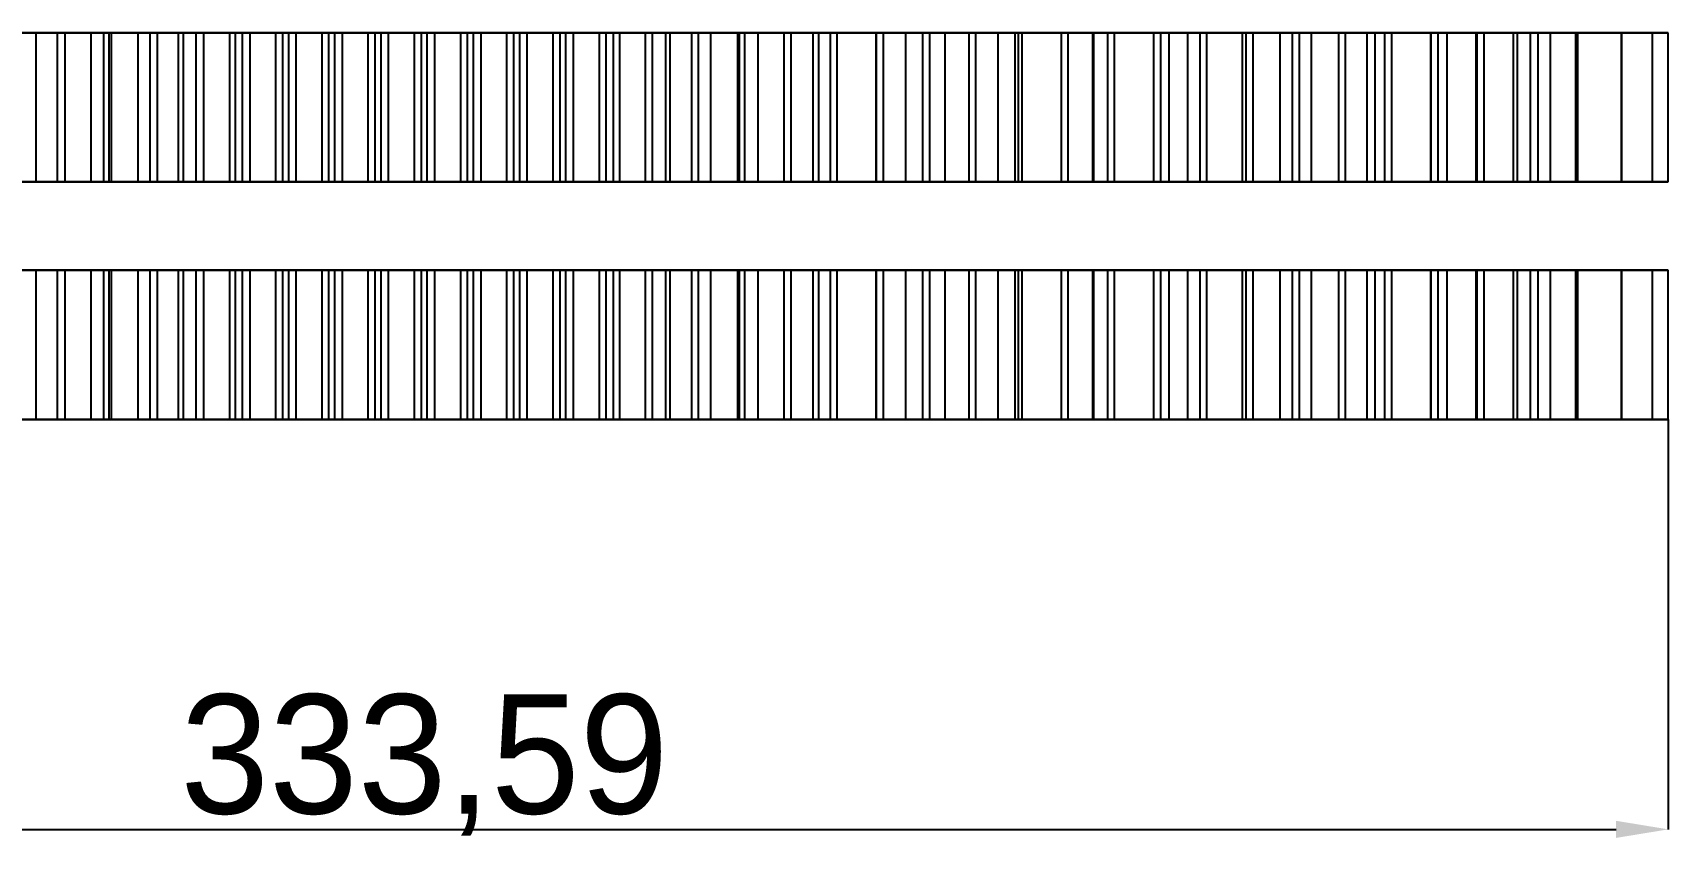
# Model space of a CAD drawing. Header units: millimetres. Extents: x -79 to 13940, y -87340 to 371.
# Drawn here: x 1047.9 to 1267.2, y -39870 to -39761.2 of the extents above; entities that cross this region are included whole.
import ezdxf

# ---------------------------------------------------------------- set-up
doc = ezdxf.new("R2010")
doc.units = ezdxf.units.MM
doc.layers.add('R18_COTAS_P', color=1, linetype='Continuous')
doc.layers.add('R18_PIEZAS_P', color=3, linetype='Continuous')
doc.dimstyles.get("Standard").update_dxf_attribs({"dimtxt": 2.5, "dimasz": 2.5, "dimexe": 1.25, "dimexo": 0.625, "dimtad": 1, "dimcen": 2.5, "dimazin": 3, "dimtfac": 1, "dimtmove": 0, "dimatfit": 3})

# ---------------------------------------------------------------- blocks, each defined once
blk = doc.blocks.new('_CLOSEDFILLED')
at = {"color": 0, "linetype": 'BYBLOCK'}
blk.add_solid([(-1, 0.164), (0, 0), (-1, -0.164)], dxfattribs=at)
blk = doc.blocks.new('*D189')
for p, q in [((933.59, -39813.08), (933.59, -39868.08)), ((1267.18, -39813.08), (1267.18, -39868.08)), ((940.59, -39868.08), (1260.18, -39868.08))]:
    blk.add_line(p, q)
at = {"layer": 'Defpoints'}
for p in [(933.59, -39813.08), (1267.18, -39813.08), (933.59, -39868.08)]:
    blk.add_point(p, dxfattribs=at)
at = {"layer": 'R18_COTAS_P', "xscale": 7, "yscale": 7, "rotation": 180}
blk.add_blockref('_CLOSEDFILLED', (933.59, -39868.08), dxfattribs=at)
at = {"layer": 'R18_COTAS_P', "xscale": 7, "yscale": 7}
blk.add_blockref('_CLOSEDFILLED', (1267.18, -39868.08), dxfattribs=at)
at = {"layer": 'R18_COTAS_P', "insert": (1100.39, -39859.45), "char_height": 16, "attachment_point": 5}
blk.add_mtext('333,59', dxfattribs=at)

msp = doc.modelspace()

# ---------------------------------------------------------------- linework, layer by layer
at = {"layer": 'R18_PIEZAS_P'}
for p, q in [((1038.821, -39761.197), (1052.179, -39761.197)), ((1039.827, -39761.197), (1048.273, -39761.197)), ((1045.017, -39761.197), (1051.213, -39761.197)), ((1045.017, -39761.197), (1058.375, -39761.197)), ((1052.179, -39761.197), (1045.983, -39761.197)), ((1058.108, -39761.197), (1047.47, -39761.197)), ((1048.273, -39761.197), (1048.273, -39781.197)), ((1058.108, -39761.197), (1048.273, -39761.197)), ((1048.273, -39761.197), (1055.68, -39761.197)), ((1051.213, -39781.197), (1051.213, -39761.197)), ((1051.213, -39761.197), (1057.409, -39761.197)), ((1051.213, -39761.197), (1064.571, -39761.197)), ((1058.375, -39761.197), (1052.179, -39761.197)), ((1052.179, -39761.197), (1052.179, -39781.197)), ((1055.68, -39761.197), (1055.68, -39781.197)), ((1067.438, -39761.197), (1055.68, -39761.197)), ((1055.68, -39761.197), (1062.028, -39761.197)), ((1057.409, -39781.197), (1057.409, -39761.197)), ((1057.409, -39761.197), (1063.606, -39761.197)), ((1057.409, -39761.197), (1070.767, -39761.197)), ((1058.108, -39781.197), (1058.108, -39761.197)), ((1067.438, -39761.197), (1058.108, -39761.197)), ((1064.571, -39761.197), (1058.375, -39761.197)), ((1058.375, -39761.197), (1058.375, -39781.197)), ((1062.028, -39781.197), (1062.028, -39761.197)), ((1062.028, -39761.197), (1068.041, -39761.197)), ((1062.028, -39761.197), (1075.019, -39761.197)), ((1063.606, -39781.197), (1063.606, -39761.197)), ((1063.606, -39761.197), (1069.802, -39761.197)), ((1063.606, -39761.197), (1076.963, -39761.197)), ((1070.767, -39761.197), (1064.571, -39761.197)), ((1064.571, -39761.197), (1064.571, -39781.197)), ((1067.438, -39781.197), (1067.438, -39761.197)), ((1075.019, -39761.197), (1067.438, -39761.197)), ((1068.041, -39761.197), (1068.041, -39781.197)), ((1081.399, -39761.197), (1068.041, -39761.197)), ((1068.041, -39761.197), (1074.237, -39761.197)), ((1069.802, -39781.197), (1069.802, -39761.197)), ((1069.802, -39761.197), (1075.998, -39761.197)), ((1069.802, -39761.197), (1083.16, -39761.197)), ((1076.963, -39761.197), (1070.767, -39761.197)), ((1070.767, -39761.197), (1070.767, -39781.197)), ((1074.237, -39761.197), (1074.237, -39781.197)), ((1087.595, -39761.197), (1074.237, -39761.197)), ((1074.237, -39761.197), (1080.433, -39761.197)), ((1081.399, -39761.197), (1075.019, -39761.197)), ((1075.019, -39761.197), (1075.019, -39781.197)), ((1075.998, -39781.197), (1075.998, -39761.197)), ((1075.998, -39761.197), (1082.194, -39761.197)), ((1075.998, -39761.197), (1089.356, -39761.197)), ((1083.16, -39761.197), (1076.963, -39761.197)), ((1076.963, -39761.197), (1076.963, -39781.197)), ((1080.433, -39761.197), (1080.433, -39781.197)), ((1093.791, -39761.197), (1080.433, -39761.197)), ((1080.433, -39761.197), (1086.63, -39761.197)), ((1081.399, -39781.197), (1081.399, -39761.197)), ((1087.595, -39761.197), (1081.399, -39761.197)), ((1082.194, -39781.197), (1082.194, -39761.197)), ((1082.194, -39761.197), (1088.39, -39761.197)), ((1082.194, -39761.197), (1095.552, -39761.197)), ((1089.356, -39761.197), (1083.16, -39761.197)), ((1083.16, -39761.197), (1083.16, -39781.197)), ((1086.63, -39761.197), (1086.63, -39781.197)), ((1099.988, -39761.197), (1086.63, -39761.197)), ((1086.63, -39761.197), (1092.826, -39761.197)), ((1087.595, -39781.197), (1087.595, -39761.197)), ((1093.791, -39761.197), (1087.595, -39761.197)), ((1088.39, -39781.197), (1088.39, -39761.197)), ((1088.39, -39761.197), (1094.586, -39761.197)), ((1088.39, -39761.197), (1101.748, -39761.197)), ((1095.552, -39761.197), (1089.356, -39761.197)), ((1089.356, -39761.197), (1089.356, -39781.197)), ((1092.826, -39761.197), (1092.826, -39781.197)), ((1106.184, -39761.197), (1092.826, -39761.197)), ((1092.826, -39761.197), (1099.022, -39761.197)), ((1093.791, -39781.197), (1093.791, -39761.197)), ((1099.988, -39761.197), (1093.791, -39761.197)), ((1094.586, -39781.197), (1094.586, -39761.197)), ((1094.586, -39761.197), (1100.783, -39761.197)), ((1094.586, -39761.197), (1107.944, -39761.197)), ((1101.748, -39761.197), (1095.552, -39761.197)), ((1095.552, -39761.197), (1095.552, -39781.197)), ((1099.022, -39761.197), (1099.022, -39781.197)), ((1112.38, -39761.197), (1099.022, -39761.197)), ((1099.022, -39761.197), (1105.218, -39761.197)), ((1099.988, -39781.197), (1099.988, -39761.197)), ((1106.184, -39761.197), (1099.988, -39761.197)), ((1100.783, -39781.197), (1100.783, -39761.197)), ((1100.783, -39761.197), (1106.979, -39761.197)), ((1100.783, -39761.197), (1114.141, -39761.197)), ((1107.944, -39761.197), (1101.748, -39761.197)), ((1101.748, -39761.197), (1101.748, -39781.197)), ((1105.218, -39761.197), (1105.218, -39781.197)), ((1118.576, -39761.197), (1105.218, -39761.197)), ((1105.218, -39761.197), (1111.414, -39761.197)), ((1106.184, -39781.197), (1106.184, -39761.197)), ((1112.38, -39761.197), (1106.184, -39761.197)), ((1106.979, -39781.197), (1106.979, -39761.197)), ((1106.979, -39761.197), (1113.175, -39761.197)), ((1106.979, -39761.197), (1120.337, -39761.197)), ((1114.141, -39761.197), (1107.944, -39761.197)), ((1107.944, -39761.197), (1107.944, -39781.197)), ((1111.414, -39761.197), (1111.414, -39781.197)), ((1124.772, -39761.197), (1111.414, -39761.197)), ((1111.414, -39761.197), (1117.611, -39761.197)), ((1112.38, -39781.197), (1112.38, -39761.197)), ((1118.576, -39761.197), (1112.38, -39761.197)), ((1113.175, -39781.197), (1113.175, -39761.197)), ((1113.175, -39761.197), (1119.371, -39761.197)), ((1113.175, -39761.197), (1126.533, -39761.197)), ((1120.337, -39761.197), (1114.141, -39761.197)), ((1114.141, -39761.197), (1114.141, -39781.197)), ((1117.611, -39761.197), (1117.611, -39781.197)), ((1130.968, -39761.197), (1117.611, -39761.197)), ((1117.611, -39761.197), (1123.807, -39761.197)), ((1118.576, -39781.197), (1118.576, -39761.197)), ((1124.772, -39761.197), (1118.576, -39761.197)), ((1119.371, -39781.197), (1119.371, -39761.197)), ((1119.371, -39761.197), (1125.751, -39761.197)), ((1119.371, -39761.197), (1132.729, -39761.197)), ((1126.533, -39761.197), (1120.337, -39761.197)), ((1120.337, -39761.197), (1120.337, -39781.197)), ((1123.807, -39761.197), (1123.807, -39781.197)), ((1137.165, -39761.197), (1123.807, -39761.197)), ((1123.807, -39761.197), (1130.003, -39761.197)), ((1124.772, -39781.197), (1124.772, -39761.197)), ((1130.968, -39761.197), (1124.772, -39761.197)), ((1125.751, -39781.197), (1125.751, -39761.197)), ((1125.751, -39761.197), (1133.332, -39761.197)), ((1125.751, -39761.197), (1138.742, -39761.197)), ((1132.729, -39761.197), (1126.533, -39761.197)), ((1126.533, -39761.197), (1126.533, -39781.197)), ((1130.003, -39761.197), (1130.003, -39781.197)), ((1143.361, -39761.197), (1130.003, -39761.197)), ((1130.003, -39761.197), (1136.199, -39761.197)), ((1130.968, -39781.197), (1130.968, -39761.197)), ((1137.165, -39761.197), (1130.968, -39761.197)), ((1138.742, -39761.197), (1132.729, -39761.197)), ((1132.729, -39761.197), (1132.729, -39781.197)), ((1133.332, -39781.197), (1133.332, -39761.197)), ((1133.332, -39761.197), (1142.662, -39761.197)), ((1133.332, -39761.197), (1145.09, -39761.197)), ((1136.199, -39761.197), (1136.199, -39781.197)), ((1149.557, -39761.197), (1136.199, -39761.197)), ((1136.199, -39761.197), (1142.395, -39761.197)), ((1137.165, -39781.197), (1137.165, -39761.197)), ((1143.361, -39761.197), (1137.165, -39761.197)), ((1145.09, -39761.197), (1138.742, -39761.197)), ((1138.742, -39761.197), (1138.742, -39781.197)), ((1142.395, -39761.197), (1142.395, -39781.197)), ((1155.753, -39761.197), (1142.395, -39761.197)), ((1142.395, -39761.197), (1148.591, -39761.197)), ((1142.662, -39781.197), (1142.662, -39761.197)), ((1142.662, -39761.197), (1153.3, -39761.197)), ((1142.662, -39761.197), (1152.497, -39761.197)), ((1143.361, -39781.197), (1143.361, -39761.197)), ((1149.557, -39761.197), (1143.361, -39761.197)), ((1152.497, -39761.197), (1145.09, -39761.197)), ((1145.09, -39761.197), (1145.09, -39781.197)), ((1148.591, -39761.197), (1148.591, -39781.197)), ((1161.949, -39761.197), (1148.591, -39761.197)), ((1148.591, -39761.197), (1154.788, -39761.197)), ((1149.557, -39781.197), (1149.557, -39761.197)), ((1155.753, -39761.197), (1149.557, -39761.197)), ((1160.943, -39761.197), (1152.497, -39761.197)), ((1152.497, -39761.197), (1152.497, -39781.197)), ((1153.3, -39781.197), (1153.3, -39761.197)), ((1153.3, -39761.197), (1164.955, -39761.197)), ((1153.3, -39761.197), (1160.943, -39761.197)), ((1154.788, -39761.197), (1154.788, -39781.197)), ((1168.146, -39761.197), (1154.788, -39761.197)), ((1154.788, -39761.197), (1160.984, -39761.197)), ((1155.753, -39781.197), (1155.753, -39761.197)), ((1161.949, -39761.197), (1155.753, -39761.197)), ((1170.196, -39761.197), (1160.943, -39761.197)), ((1160.943, -39761.197), (1160.943, -39781.197)), ((1160.984, -39761.197), (1160.984, -39781.197)), ((1174.342, -39761.197), (1160.984, -39761.197)), ((1160.984, -39761.197), (1167.18, -39761.197)), ((1161.949, -39781.197), (1161.949, -39761.197)), ((1168.146, -39761.197), (1161.949, -39761.197)), ((1164.955, -39781.197), (1164.955, -39761.197)), ((1164.955, -39761.197), (1177.308, -39761.197)), ((1164.955, -39761.197), (1170.196, -39761.197)), ((1167.18, -39761.197), (1167.18, -39781.197)), ((1180.538, -39761.197), (1167.18, -39761.197)), ((1167.18, -39761.197), (1173.376, -39761.197)), ((1168.146, -39781.197), (1168.146, -39761.197)), ((1174.342, -39761.197), (1168.146, -39761.197)), ((1180.003, -39761.197), (1170.196, -39761.197)), ((1170.196, -39761.197), (1170.196, -39781.197)), ((1173.376, -39761.197), (1173.376, -39781.197)), ((1186.734, -39761.197), (1173.376, -39761.197)), ((1173.376, -39761.197), (1179.572, -39761.197)), ((1174.342, -39781.197), (1174.342, -39761.197)), ((1180.538, -39761.197), (1174.342, -39761.197)), ((1177.308, -39781.197), (1177.308, -39761.197)), ((1177.308, -39761.197), (1190.019, -39761.197)), ((1177.308, -39761.197), (1180.003, -39761.197)), ((1179.572, -39761.197), (1179.572, -39781.197)), ((1192.93, -39761.197), (1179.572, -39761.197)), ((1179.572, -39761.197), (1185.769, -39761.197)), ((1190.094, -39761.197), (1180.003, -39761.197)), ((1180.003, -39761.197), (1180.003, -39781.197)), ((1180.538, -39781.197), (1180.538, -39761.197)), ((1186.734, -39761.197), (1180.538, -39761.197)), ((1185.769, -39761.197), (1185.769, -39781.197)), ((1199.126, -39761.197), (1185.769, -39761.197)), ((1185.769, -39761.197), (1191.965, -39761.197)), ((1186.734, -39781.197), (1186.734, -39761.197)), ((1192.93, -39761.197), (1186.734, -39761.197)), ((1190.019, -39781.197), (1190.019, -39761.197)), ((1190.019, -39761.197), (1202.74, -39761.197)), ((1190.019, -39761.197), (1190.094, -39761.197)), ((1200.194, -39761.197), (1190.094, -39761.197)), ((1190.094, -39761.197), (1190.094, -39781.197)), ((1191.965, -39761.197), (1191.965, -39781.197)), ((1205.323, -39761.197), (1191.965, -39761.197)), ((1191.965, -39761.197), (1198.161, -39761.197)), ((1192.93, -39781.197), (1192.93, -39761.197)), ((1199.126, -39761.197), (1192.93, -39761.197)), ((1198.161, -39761.197), (1198.161, -39781.197)), ((1211.519, -39761.197), (1198.161, -39761.197)), ((1198.161, -39761.197), (1204.357, -39761.197)), ((1199.126, -39781.197), (1199.126, -39761.197)), ((1205.323, -39761.197), (1199.126, -39761.197)), ((1210.024, -39761.197), (1200.194, -39761.197)), ((1200.194, -39761.197), (1200.194, -39781.197)), ((1202.74, -39761.197), (1200.194, -39761.197)), ((1202.74, -39781.197), (1202.74, -39761.197)), ((1202.74, -39761.197), (1215.122, -39761.197)), ((1204.357, -39761.197), (1204.357, -39781.197)), ((1217.715, -39761.197), (1204.357, -39761.197)), ((1204.357, -39761.197), (1210.553, -39761.197)), ((1205.323, -39781.197), (1205.323, -39761.197)), ((1211.519, -39761.197), (1205.323, -39761.197)), ((1219.316, -39761.197), (1210.024, -39761.197)), ((1210.024, -39761.197), (1210.024, -39781.197)), ((1215.122, -39761.197), (1210.024, -39761.197)), ((1210.553, -39761.197), (1210.553, -39781.197)), ((1223.911, -39761.197), (1210.553, -39761.197)), ((1210.553, -39761.197), (1216.749, -39761.197)), ((1211.519, -39781.197), (1211.519, -39761.197)), ((1217.715, -39761.197), (1211.519, -39761.197)), ((1215.122, -39781.197), (1215.122, -39761.197)), ((1215.122, -39761.197), (1226.826, -39761.197)), ((1216.749, -39761.197), (1216.749, -39781.197)), ((1230.107, -39761.197), (1216.749, -39761.197)), ((1216.749, -39761.197), (1222.946, -39761.197)), ((1217.715, -39781.197), (1217.715, -39761.197)), ((1223.911, -39761.197), (1217.715, -39761.197)), ((1227.815, -39761.197), (1219.316, -39761.197)), ((1219.316, -39761.197), (1219.316, -39781.197)), ((1226.826, -39761.197), (1219.316, -39761.197)), ((1222.946, -39761.197), (1222.946, -39781.197)), ((1236.304, -39761.197), (1222.946, -39761.197)), ((1222.946, -39761.197), (1229.142, -39761.197)), ((1223.911, -39781.197), (1223.911, -39761.197)), ((1230.107, -39761.197), (1223.911, -39761.197)), ((1226.826, -39781.197), (1226.826, -39761.197)), ((1226.826, -39761.197), (1237.531, -39761.197)), ((1235.287, -39761.197), (1227.815, -39761.197)), ((1227.815, -39761.197), (1227.815, -39781.197)), ((1237.531, -39761.197), (1227.815, -39761.197)), ((1229.142, -39761.197), (1229.142, -39781.197)), ((1242.5, -39761.197), (1229.142, -39761.197)), ((1229.142, -39761.197), (1235.338, -39761.197)), ((1230.107, -39781.197), (1230.107, -39761.197)), ((1236.304, -39761.197), (1230.107, -39761.197)), ((1241.528, -39761.197), (1235.287, -39761.197)), ((1235.287, -39761.197), (1235.287, -39781.197)), ((1246.943, -39761.197), (1235.287, -39761.197)), ((1235.338, -39761.197), (1235.338, -39781.197)), ((1248.696, -39761.197), (1235.338, -39761.197)), ((1235.338, -39761.197), (1241.378, -39761.197)), ((1236.304, -39781.197), (1236.304, -39761.197)), ((1242.5, -39761.197), (1236.304, -39761.197)), ((1237.531, -39781.197), (1237.531, -39761.197)), ((1237.531, -39761.197), (1246.943, -39761.197)), ((1241.378, -39761.197), (1241.378, -39781.197)), ((1255.048, -39761.197), (1241.378, -39761.197)), ((1241.378, -39761.197), (1246.396, -39761.197)), ((1246.367, -39761.197), (1241.528, -39761.197)), ((1241.528, -39761.197), (1241.528, -39781.197)), ((1254.804, -39761.197), (1241.528, -39761.197)), ((1242.5, -39781.197), (1242.5, -39761.197)), ((1248.696, -39761.197), (1242.5, -39761.197)), ((1249.67, -39761.197), (1246.367, -39761.197)), ((1246.367, -39761.197), (1246.367, -39781.197)), ((1260.898, -39761.197), (1246.367, -39761.197)), ((1246.396, -39761.197), (1246.396, -39781.197)), ((1260.936, -39761.197), (1246.396, -39761.197)), ((1246.396, -39761.197), (1249.688, -39761.197)), ((1246.943, -39781.197), (1246.943, -39761.197)), ((1246.943, -39761.197), (1254.804, -39761.197)), ((1248.696, -39781.197), (1248.696, -39761.197)), ((1255.048, -39761.197), (1248.696, -39761.197)), ((1251.348, -39761.197), (1249.67, -39761.197)), ((1249.67, -39761.197), (1249.67, -39781.197)), ((1265.059, -39761.197), (1249.67, -39761.197)), ((1249.688, -39761.197), (1249.688, -39781.197)), ((1265.082, -39761.197), (1249.688, -39761.197)), ((1249.688, -39761.197), (1251.354, -39761.197)), ((1251.348, -39761.197), (1251.348, -39781.197)), ((1267.173, -39761.197), (1251.348, -39761.197)), ((1251.354, -39761.197), (1251.354, -39781.197)), ((1267.18, -39761.197), (1251.354, -39761.197)), ((1254.804, -39781.197), (1254.804, -39761.197)), ((1254.804, -39761.197), (1260.898, -39761.197)), ((1255.048, -39781.197), (1255.048, -39761.197)), ((1260.936, -39761.197), (1255.048, -39761.197)), ((1260.898, -39781.197), (1260.898, -39761.197)), ((1260.898, -39761.197), (1265.059, -39761.197)), ((1260.936, -39781.197), (1260.936, -39761.197)), ((1265.082, -39761.197), (1260.936, -39761.197)), ((1265.059, -39781.197), (1265.059, -39761.197)), ((1265.059, -39761.197), (1267.173, -39761.197)), ((1265.082, -39781.197), (1265.082, -39761.197)), ((1267.18, -39761.197), (1265.082, -39761.197)), ((1267.173, -39781.197), (1267.173, -39761.197)), ((1267.18, -39781.197), (1267.18, -39761.197)), ((1052.179, -39781.197), (1038.821, -39781.197)), ((1048.273, -39781.197), (1039.827, -39781.197)), ((1051.213, -39781.197), (1045.017, -39781.197)), ((1058.375, -39781.197), (1045.017, -39781.197)), ((1045.983, -39781.197), (1052.179, -39781.197)), ((1047.47, -39781.197), (1058.108, -39781.197)), ((1048.273, -39781.197), (1058.108, -39781.197)), ((1055.68, -39781.197), (1048.273, -39781.197)), ((1057.409, -39781.197), (1051.213, -39781.197)), ((1064.571, -39781.197), (1051.213, -39781.197)), ((1052.179, -39781.197), (1058.375, -39781.197)), ((1055.68, -39781.197), (1067.438, -39781.197)), ((1062.028, -39781.197), (1055.68, -39781.197)), ((1063.606, -39781.197), (1057.409, -39781.197)), ((1070.767, -39781.197), (1057.409, -39781.197)), ((1058.108, -39781.197), (1067.438, -39781.197)), ((1058.375, -39781.197), (1064.571, -39781.197)), ((1068.041, -39781.197), (1062.028, -39781.197)), ((1075.019, -39781.197), (1062.028, -39781.197)), ((1069.802, -39781.197), (1063.606, -39781.197)), ((1076.963, -39781.197), (1063.606, -39781.197)), ((1064.571, -39781.197), (1070.767, -39781.197)), ((1067.438, -39781.197), (1075.019, -39781.197)), ((1068.041, -39781.197), (1081.399, -39781.197)), ((1074.237, -39781.197), (1068.041, -39781.197)), ((1075.998, -39781.197), (1069.802, -39781.197)), ((1083.16, -39781.197), (1069.802, -39781.197)), ((1070.767, -39781.197), (1076.963, -39781.197)), ((1074.237, -39781.197), (1087.595, -39781.197)), ((1080.433, -39781.197), (1074.237, -39781.197)), ((1075.019, -39781.197), (1081.399, -39781.197)), ((1082.194, -39781.197), (1075.998, -39781.197)), ((1089.356, -39781.197), (1075.998, -39781.197)), ((1076.963, -39781.197), (1083.16, -39781.197)), ((1080.433, -39781.197), (1093.791, -39781.197)), ((1086.63, -39781.197), (1080.433, -39781.197)), ((1081.399, -39781.197), (1087.595, -39781.197)), ((1088.39, -39781.197), (1082.194, -39781.197)), ((1095.552, -39781.197), (1082.194, -39781.197)), ((1083.16, -39781.197), (1089.356, -39781.197)), ((1086.63, -39781.197), (1099.988, -39781.197)), ((1092.826, -39781.197), (1086.63, -39781.197)), ((1087.595, -39781.197), (1093.791, -39781.197)), ((1094.586, -39781.197), (1088.39, -39781.197)), ((1101.748, -39781.197), (1088.39, -39781.197)), ((1089.356, -39781.197), (1095.552, -39781.197)), ((1092.826, -39781.197), (1106.184, -39781.197)), ((1099.022, -39781.197), (1092.826, -39781.197)), ((1093.791, -39781.197), (1099.988, -39781.197)), ((1100.783, -39781.197), (1094.586, -39781.197)), ((1107.944, -39781.197), (1094.586, -39781.197)), ((1095.552, -39781.197), (1101.748, -39781.197)), ((1099.022, -39781.197), (1112.38, -39781.197)), ((1105.218, -39781.197), (1099.022, -39781.197)), ((1099.988, -39781.197), (1106.184, -39781.197)), ((1106.979, -39781.197), (1100.783, -39781.197)), ((1114.141, -39781.197), (1100.783, -39781.197)), ((1101.748, -39781.197), (1107.944, -39781.197)), ((1105.218, -39781.197), (1118.576, -39781.197)), ((1111.414, -39781.197), (1105.218, -39781.197)), ((1106.184, -39781.197), (1112.38, -39781.197)), ((1113.175, -39781.197), (1106.979, -39781.197)), ((1120.337, -39781.197), (1106.979, -39781.197)), ((1107.944, -39781.197), (1114.141, -39781.197)), ((1111.414, -39781.197), (1124.772, -39781.197)), ((1117.611, -39781.197), (1111.414, -39781.197)), ((1112.38, -39781.197), (1118.576, -39781.197)), ((1119.371, -39781.197), (1113.175, -39781.197)), ((1126.533, -39781.197), (1113.175, -39781.197)), ((1114.141, -39781.197), (1120.337, -39781.197)), ((1117.611, -39781.197), (1130.968, -39781.197)), ((1123.807, -39781.197), (1117.611, -39781.197)), ((1118.576, -39781.197), (1124.772, -39781.197)), ((1125.751, -39781.197), (1119.371, -39781.197)), ((1132.729, -39781.197), (1119.371, -39781.197)), ((1120.337, -39781.197), (1126.533, -39781.197)), ((1123.807, -39781.197), (1137.165, -39781.197)), ((1130.003, -39781.197), (1123.807, -39781.197)), ((1124.772, -39781.197), (1130.968, -39781.197)), ((1133.332, -39781.197), (1125.751, -39781.197)), ((1138.742, -39781.197), (1125.751, -39781.197)), ((1126.533, -39781.197), (1132.729, -39781.197)), ((1130.003, -39781.197), (1143.361, -39781.197)), ((1136.199, -39781.197), (1130.003, -39781.197)), ((1130.968, -39781.197), (1137.165, -39781.197)), ((1132.729, -39781.197), (1138.742, -39781.197)), ((1142.662, -39781.197), (1133.332, -39781.197)), ((1145.09, -39781.197), (1133.332, -39781.197)), ((1136.199, -39781.197), (1149.557, -39781.197)), ((1142.395, -39781.197), (1136.199, -39781.197)), ((1137.165, -39781.197), (1143.361, -39781.197)), ((1138.742, -39781.197), (1145.09, -39781.197)), ((1142.395, -39781.197), (1155.753, -39781.197)), ((1148.591, -39781.197), (1142.395, -39781.197)), ((1153.3, -39781.197), (1142.662, -39781.197)), ((1152.497, -39781.197), (1142.662, -39781.197)), ((1143.361, -39781.197), (1149.557, -39781.197)), ((1145.09, -39781.197), (1152.497, -39781.197)), ((1148.591, -39781.197), (1161.949, -39781.197)), ((1154.788, -39781.197), (1148.591, -39781.197)), ((1149.557, -39781.197), (1155.753, -39781.197)), ((1152.497, -39781.197), (1160.943, -39781.197)), ((1164.955, -39781.197), (1153.3, -39781.197)), ((1160.943, -39781.197), (1153.3, -39781.197)), ((1154.788, -39781.197), (1168.146, -39781.197)), ((1160.984, -39781.197), (1154.788, -39781.197)), ((1155.753, -39781.197), (1161.949, -39781.197)), ((1160.943, -39781.197), (1170.196, -39781.197)), ((1160.984, -39781.197), (1174.342, -39781.197)), ((1167.18, -39781.197), (1160.984, -39781.197)), ((1161.949, -39781.197), (1168.146, -39781.197)), ((1177.308, -39781.197), (1164.955, -39781.197)), ((1170.196, -39781.197), (1164.955, -39781.197)), ((1167.18, -39781.197), (1180.538, -39781.197)), ((1173.376, -39781.197), (1167.18, -39781.197)), ((1168.146, -39781.197), (1174.342, -39781.197)), ((1170.196, -39781.197), (1180.003, -39781.197)), ((1173.376, -39781.197), (1186.734, -39781.197)), ((1179.572, -39781.197), (1173.376, -39781.197)), ((1174.342, -39781.197), (1180.538, -39781.197)), ((1190.019, -39781.197), (1177.308, -39781.197)), ((1180.003, -39781.197), (1177.308, -39781.197)), ((1179.572, -39781.197), (1192.93, -39781.197)), ((1185.769, -39781.197), (1179.572, -39781.197)), ((1180.003, -39781.197), (1190.094, -39781.197)), ((1180.538, -39781.197), (1186.734, -39781.197)), ((1185.769, -39781.197), (1199.126, -39781.197)), ((1191.965, -39781.197), (1185.769, -39781.197)), ((1186.734, -39781.197), (1192.93, -39781.197)), ((1202.74, -39781.197), (1190.019, -39781.197)), ((1190.094, -39781.197), (1190.019, -39781.197)), ((1190.094, -39781.197), (1200.194, -39781.197)), ((1191.965, -39781.197), (1205.323, -39781.197)), ((1198.161, -39781.197), (1191.965, -39781.197)), ((1192.93, -39781.197), (1199.126, -39781.197)), ((1198.161, -39781.197), (1211.519, -39781.197)), ((1204.357, -39781.197), (1198.161, -39781.197)), ((1199.126, -39781.197), (1205.323, -39781.197)), ((1200.194, -39781.197), (1210.024, -39781.197)), ((1200.194, -39781.197), (1202.74, -39781.197)), ((1215.122, -39781.197), (1202.74, -39781.197)), ((1204.357, -39781.197), (1217.715, -39781.197)), ((1210.553, -39781.197), (1204.357, -39781.197)), ((1205.323, -39781.197), (1211.519, -39781.197)), ((1210.024, -39781.197), (1219.316, -39781.197)), ((1210.024, -39781.197), (1215.122, -39781.197)), ((1210.553, -39781.197), (1223.911, -39781.197)), ((1216.749, -39781.197), (1210.553, -39781.197)), ((1211.519, -39781.197), (1217.715, -39781.197)), ((1226.826, -39781.197), (1215.122, -39781.197)), ((1216.749, -39781.197), (1230.107, -39781.197)), ((1222.946, -39781.197), (1216.749, -39781.197)), ((1217.715, -39781.197), (1223.911, -39781.197)), ((1219.316, -39781.197), (1227.815, -39781.197)), ((1219.316, -39781.197), (1226.826, -39781.197)), ((1222.946, -39781.197), (1236.304, -39781.197)), ((1229.142, -39781.197), (1222.946, -39781.197)), ((1223.911, -39781.197), (1230.107, -39781.197)), ((1237.531, -39781.197), (1226.826, -39781.197)), ((1227.815, -39781.197), (1235.287, -39781.197)), ((1227.815, -39781.197), (1237.531, -39781.197)), ((1229.142, -39781.197), (1242.5, -39781.197)), ((1235.338, -39781.197), (1229.142, -39781.197)), ((1230.107, -39781.197), (1236.304, -39781.197)), ((1235.287, -39781.197), (1241.528, -39781.197)), ((1235.287, -39781.197), (1246.943, -39781.197)), ((1235.338, -39781.197), (1248.696, -39781.197)), ((1241.378, -39781.197), (1235.338, -39781.197)), ((1236.304, -39781.197), (1242.5, -39781.197)), ((1246.943, -39781.197), (1237.531, -39781.197)), ((1241.378, -39781.197), (1255.048, -39781.197)), ((1246.396, -39781.197), (1241.378, -39781.197)), ((1241.528, -39781.197), (1246.367, -39781.197)), ((1241.528, -39781.197), (1254.804, -39781.197)), ((1242.5, -39781.197), (1248.696, -39781.197)), ((1246.367, -39781.197), (1249.67, -39781.197)), ((1246.367, -39781.197), (1260.898, -39781.197)), ((1246.396, -39781.197), (1260.936, -39781.197)), ((1249.688, -39781.197), (1246.396, -39781.197)), ((1254.804, -39781.197), (1246.943, -39781.197)), ((1248.696, -39781.197), (1255.048, -39781.197)), ((1249.67, -39781.197), (1251.348, -39781.197)), ((1249.67, -39781.197), (1265.059, -39781.197)), ((1249.688, -39781.197), (1265.082, -39781.197)), ((1251.354, -39781.197), (1249.688, -39781.197)), ((1251.348, -39781.197), (1267.173, -39781.197)), ((1251.354, -39781.197), (1267.18, -39781.197)), ((1260.898, -39781.197), (1254.804, -39781.197)), ((1255.048, -39781.197), (1260.936, -39781.197)), ((1265.059, -39781.197), (1260.898, -39781.197)), ((1260.936, -39781.197), (1265.082, -39781.197)), ((1267.173, -39781.197), (1265.059, -39781.197)), ((1265.082, -39781.197), (1267.18, -39781.197)), ((1038.821, -39793.077), (1052.179, -39793.077)), ((1039.827, -39793.077), (1048.273, -39793.077)), ((1045.017, -39793.077), (1051.213, -39793.077)), ((1045.017, -39793.077), (1058.375, -39793.077)), ((1052.179, -39793.077), (1045.983, -39793.077)), ((1058.108, -39793.077), (1047.47, -39793.077)), ((1048.273, -39793.077), (1048.273, -39813.077)), ((1058.108, -39793.077), (1048.273, -39793.077)), ((1048.273, -39793.077), (1055.68, -39793.077)), ((1051.213, -39813.077), (1051.213, -39793.077)), ((1051.213, -39793.077), (1057.409, -39793.077)), ((1051.213, -39793.077), (1064.571, -39793.077)), ((1058.375, -39793.077), (1052.179, -39793.077)), ((1052.179, -39793.077), (1052.179, -39813.077)), ((1055.68, -39793.077), (1055.68, -39813.077)), ((1067.438, -39793.077), (1055.68, -39793.077)), ((1055.68, -39793.077), (1062.028, -39793.077)), ((1057.409, -39813.077), (1057.409, -39793.077)), ((1057.409, -39793.077), (1063.606, -39793.077)), ((1057.409, -39793.077), (1070.767, -39793.077)), ((1058.108, -39813.077), (1058.108, -39793.077)), ((1067.438, -39793.077), (1058.108, -39793.077)), ((1064.571, -39793.077), (1058.375, -39793.077)), ((1058.375, -39793.077), (1058.375, -39813.077)), ((1062.028, -39813.077), (1062.028, -39793.077)), ((1062.028, -39793.077), (1068.041, -39793.077)), ((1062.028, -39793.077), (1075.019, -39793.077)), ((1063.606, -39813.077), (1063.606, -39793.077)), ((1063.606, -39793.077), (1069.802, -39793.077)), ((1063.606, -39793.077), (1076.963, -39793.077)), ((1070.767, -39793.077), (1064.571, -39793.077)), ((1064.571, -39793.077), (1064.571, -39813.077)), ((1067.438, -39813.077), (1067.438, -39793.077)), ((1075.019, -39793.077), (1067.438, -39793.077)), ((1068.041, -39793.077), (1068.041, -39813.077)), ((1081.399, -39793.077), (1068.041, -39793.077)), ((1068.041, -39793.077), (1074.237, -39793.077)), ((1069.802, -39813.077), (1069.802, -39793.077)), ((1069.802, -39793.077), (1075.998, -39793.077)), ((1069.802, -39793.077), (1083.16, -39793.077)), ((1076.963, -39793.077), (1070.767, -39793.077)), ((1070.767, -39793.077), (1070.767, -39813.077)), ((1074.237, -39793.077), (1074.237, -39813.077)), ((1087.595, -39793.077), (1074.237, -39793.077)), ((1074.237, -39793.077), (1080.433, -39793.077)), ((1081.399, -39793.077), (1075.019, -39793.077)), ((1075.019, -39793.077), (1075.019, -39813.077)), ((1075.998, -39813.077), (1075.998, -39793.077)), ((1075.998, -39793.077), (1082.194, -39793.077)), ((1075.998, -39793.077), (1089.356, -39793.077)), ((1083.16, -39793.077), (1076.963, -39793.077)), ((1076.963, -39793.077), (1076.963, -39813.077)), ((1080.433, -39793.077), (1080.433, -39813.077)), ((1093.791, -39793.077), (1080.433, -39793.077)), ((1080.433, -39793.077), (1086.63, -39793.077)), ((1081.399, -39813.077), (1081.399, -39793.077)), ((1087.595, -39793.077), (1081.399, -39793.077)), ((1082.194, -39813.077), (1082.194, -39793.077)), ((1082.194, -39793.077), (1088.39, -39793.077)), ((1082.194, -39793.077), (1095.552, -39793.077)), ((1089.356, -39793.077), (1083.16, -39793.077)), ((1083.16, -39793.077), (1083.16, -39813.077)), ((1086.63, -39793.077), (1086.63, -39813.077)), ((1099.988, -39793.077), (1086.63, -39793.077)), ((1086.63, -39793.077), (1092.826, -39793.077)), ((1087.595, -39813.077), (1087.595, -39793.077)), ((1093.791, -39793.077), (1087.595, -39793.077)), ((1088.39, -39813.077), (1088.39, -39793.077)), ((1088.39, -39793.077), (1094.586, -39793.077)), ((1088.39, -39793.077), (1101.748, -39793.077)), ((1095.552, -39793.077), (1089.356, -39793.077)), ((1089.356, -39793.077), (1089.356, -39813.077)), ((1092.826, -39793.077), (1092.826, -39813.077)), ((1106.184, -39793.077), (1092.826, -39793.077)), ((1092.826, -39793.077), (1099.022, -39793.077)), ((1093.791, -39813.077), (1093.791, -39793.077)), ((1099.988, -39793.077), (1093.791, -39793.077)), ((1094.586, -39813.077), (1094.586, -39793.077)), ((1094.586, -39793.077), (1100.783, -39793.077)), ((1094.586, -39793.077), (1107.944, -39793.077)), ((1101.748, -39793.077), (1095.552, -39793.077)), ((1095.552, -39793.077), (1095.552, -39813.077)), ((1099.022, -39793.077), (1099.022, -39813.077)), ((1112.38, -39793.077), (1099.022, -39793.077)), ((1099.022, -39793.077), (1105.218, -39793.077)), ((1099.988, -39813.077), (1099.988, -39793.077)), ((1106.184, -39793.077), (1099.988, -39793.077)), ((1100.783, -39813.077), (1100.783, -39793.077)), ((1100.783, -39793.077), (1106.979, -39793.077)), ((1100.783, -39793.077), (1114.141, -39793.077)), ((1107.944, -39793.077), (1101.748, -39793.077)), ((1101.748, -39793.077), (1101.748, -39813.077)), ((1105.218, -39793.077), (1105.218, -39813.077)), ((1118.576, -39793.077), (1105.218, -39793.077)), ((1105.218, -39793.077), (1111.414, -39793.077)), ((1106.184, -39813.077), (1106.184, -39793.077)), ((1112.38, -39793.077), (1106.184, -39793.077)), ((1106.979, -39813.077), (1106.979, -39793.077)), ((1106.979, -39793.077), (1113.175, -39793.077)), ((1106.979, -39793.077), (1120.337, -39793.077)), ((1114.141, -39793.077), (1107.944, -39793.077)), ((1107.944, -39793.077), (1107.944, -39813.077)), ((1111.414, -39793.077), (1111.414, -39813.077)), ((1124.772, -39793.077), (1111.414, -39793.077)), ((1111.414, -39793.077), (1117.611, -39793.077)), ((1112.38, -39813.077), (1112.38, -39793.077)), ((1118.576, -39793.077), (1112.38, -39793.077)), ((1113.175, -39813.077), (1113.175, -39793.077)), ((1113.175, -39793.077), (1119.371, -39793.077)), ((1113.175, -39793.077), (1126.533, -39793.077)), ((1120.337, -39793.077), (1114.141, -39793.077)), ((1114.141, -39793.077), (1114.141, -39813.077)), ((1117.611, -39793.077), (1117.611, -39813.077)), ((1130.968, -39793.077), (1117.611, -39793.077)), ((1117.611, -39793.077), (1123.807, -39793.077)), ((1118.576, -39813.077), (1118.576, -39793.077)), ((1124.772, -39793.077), (1118.576, -39793.077)), ((1119.371, -39813.077), (1119.371, -39793.077)), ((1119.371, -39793.077), (1125.751, -39793.077)), ((1119.371, -39793.077), (1132.729, -39793.077)), ((1126.533, -39793.077), (1120.337, -39793.077)), ((1120.337, -39793.077), (1120.337, -39813.077)), ((1123.807, -39793.077), (1123.807, -39813.077)), ((1137.165, -39793.077), (1123.807, -39793.077)), ((1123.807, -39793.077), (1130.003, -39793.077)), ((1124.772, -39813.077), (1124.772, -39793.077)), ((1130.968, -39793.077), (1124.772, -39793.077)), ((1125.751, -39813.077), (1125.751, -39793.077)), ((1125.751, -39793.077), (1133.332, -39793.077)), ((1125.751, -39793.077), (1138.742, -39793.077)), ((1132.729, -39793.077), (1126.533, -39793.077)), ((1126.533, -39793.077), (1126.533, -39813.077)), ((1130.003, -39793.077), (1130.003, -39813.077)), ((1143.361, -39793.077), (1130.003, -39793.077)), ((1130.003, -39793.077), (1136.199, -39793.077)), ((1130.968, -39813.077), (1130.968, -39793.077)), ((1137.165, -39793.077), (1130.968, -39793.077)), ((1138.742, -39793.077), (1132.729, -39793.077)), ((1132.729, -39793.077), (1132.729, -39813.077)), ((1133.332, -39813.077), (1133.332, -39793.077)), ((1133.332, -39793.077), (1142.662, -39793.077)), ((1133.332, -39793.077), (1145.09, -39793.077)), ((1136.199, -39793.077), (1136.199, -39813.077)), ((1149.557, -39793.077), (1136.199, -39793.077)), ((1136.199, -39793.077), (1142.395, -39793.077)), ((1137.165, -39813.077), (1137.165, -39793.077)), ((1143.361, -39793.077), (1137.165, -39793.077)), ((1145.09, -39793.077), (1138.742, -39793.077)), ((1138.742, -39793.077), (1138.742, -39813.077)), ((1142.395, -39793.077), (1142.395, -39813.077)), ((1155.753, -39793.077), (1142.395, -39793.077)), ((1142.395, -39793.077), (1148.591, -39793.077)), ((1142.662, -39813.077), (1142.662, -39793.077)), ((1142.662, -39793.077), (1153.3, -39793.077)), ((1142.662, -39793.077), (1152.497, -39793.077)), ((1143.361, -39813.077), (1143.361, -39793.077)), ((1149.557, -39793.077), (1143.361, -39793.077)), ((1152.497, -39793.077), (1145.09, -39793.077)), ((1145.09, -39793.077), (1145.09, -39813.077)), ((1148.591, -39793.077), (1148.591, -39813.077)), ((1161.949, -39793.077), (1148.591, -39793.077)), ((1148.591, -39793.077), (1154.788, -39793.077)), ((1149.557, -39813.077), (1149.557, -39793.077)), ((1155.753, -39793.077), (1149.557, -39793.077)), ((1160.943, -39793.077), (1152.497, -39793.077)), ((1152.497, -39793.077), (1152.497, -39813.077)), ((1153.3, -39813.077), (1153.3, -39793.077)), ((1153.3, -39793.077), (1164.955, -39793.077)), ((1153.3, -39793.077), (1160.943, -39793.077)), ((1154.788, -39793.077), (1154.788, -39813.077)), ((1168.146, -39793.077), (1154.788, -39793.077)), ((1154.788, -39793.077), (1160.984, -39793.077)), ((1155.753, -39813.077), (1155.753, -39793.077)), ((1161.949, -39793.077), (1155.753, -39793.077)), ((1170.196, -39793.077), (1160.943, -39793.077)), ((1160.943, -39793.077), (1160.943, -39813.077)), ((1160.984, -39793.077), (1160.984, -39813.077)), ((1174.342, -39793.077), (1160.984, -39793.077)), ((1160.984, -39793.077), (1167.18, -39793.077)), ((1161.949, -39813.077), (1161.949, -39793.077)), ((1168.146, -39793.077), (1161.949, -39793.077)), ((1164.955, -39813.077), (1164.955, -39793.077)), ((1164.955, -39793.077), (1177.308, -39793.077)), ((1164.955, -39793.077), (1170.196, -39793.077)), ((1167.18, -39793.077), (1167.18, -39813.077)), ((1180.538, -39793.077), (1167.18, -39793.077)), ((1167.18, -39793.077), (1173.376, -39793.077)), ((1168.146, -39813.077), (1168.146, -39793.077)), ((1174.342, -39793.077), (1168.146, -39793.077)), ((1180.003, -39793.077), (1170.196, -39793.077)), ((1170.196, -39793.077), (1170.196, -39813.077)), ((1173.376, -39793.077), (1173.376, -39813.077)), ((1186.734, -39793.077), (1173.376, -39793.077)), ((1173.376, -39793.077), (1179.572, -39793.077)), ((1174.342, -39813.077), (1174.342, -39793.077)), ((1180.538, -39793.077), (1174.342, -39793.077)), ((1177.308, -39813.077), (1177.308, -39793.077)), ((1177.308, -39793.077), (1190.019, -39793.077)), ((1177.308, -39793.077), (1180.003, -39793.077)), ((1179.572, -39793.077), (1179.572, -39813.077)), ((1192.93, -39793.077), (1179.572, -39793.077)), ((1179.572, -39793.077), (1185.769, -39793.077)), ((1190.094, -39793.077), (1180.003, -39793.077)), ((1180.003, -39793.077), (1180.003, -39813.077)), ((1180.538, -39813.077), (1180.538, -39793.077)), ((1186.734, -39793.077), (1180.538, -39793.077)), ((1185.769, -39793.077), (1185.769, -39813.077)), ((1199.126, -39793.077), (1185.769, -39793.077)), ((1185.769, -39793.077), (1191.965, -39793.077)), ((1186.734, -39813.077), (1186.734, -39793.077)), ((1192.93, -39793.077), (1186.734, -39793.077)), ((1190.019, -39813.077), (1190.019, -39793.077)), ((1190.019, -39793.077), (1202.74, -39793.077)), ((1190.019, -39793.077), (1190.094, -39793.077)), ((1200.194, -39793.077), (1190.094, -39793.077)), ((1190.094, -39793.077), (1190.094, -39813.077)), ((1191.965, -39793.077), (1191.965, -39813.077)), ((1205.323, -39793.077), (1191.965, -39793.077)), ((1191.965, -39793.077), (1198.161, -39793.077)), ((1192.93, -39813.077), (1192.93, -39793.077)), ((1199.126, -39793.077), (1192.93, -39793.077)), ((1198.161, -39793.077), (1198.161, -39813.077)), ((1211.519, -39793.077), (1198.161, -39793.077)), ((1198.161, -39793.077), (1204.357, -39793.077)), ((1199.126, -39813.077), (1199.126, -39793.077)), ((1205.323, -39793.077), (1199.126, -39793.077)), ((1210.024, -39793.077), (1200.194, -39793.077)), ((1200.194, -39793.077), (1200.194, -39813.077)), ((1202.74, -39793.077), (1200.194, -39793.077)), ((1202.74, -39813.077), (1202.74, -39793.077)), ((1202.74, -39793.077), (1215.122, -39793.077)), ((1204.357, -39793.077), (1204.357, -39813.077)), ((1217.715, -39793.077), (1204.357, -39793.077)), ((1204.357, -39793.077), (1210.553, -39793.077)), ((1205.323, -39813.077), (1205.323, -39793.077)), ((1211.519, -39793.077), (1205.323, -39793.077)), ((1219.316, -39793.077), (1210.024, -39793.077)), ((1210.024, -39793.077), (1210.024, -39813.077)), ((1215.122, -39793.077), (1210.024, -39793.077)), ((1210.553, -39793.077), (1210.553, -39813.077)), ((1223.911, -39793.077), (1210.553, -39793.077)), ((1210.553, -39793.077), (1216.749, -39793.077)), ((1211.519, -39813.077), (1211.519, -39793.077)), ((1217.715, -39793.077), (1211.519, -39793.077)), ((1215.122, -39813.077), (1215.122, -39793.077)), ((1215.122, -39793.077), (1226.826, -39793.077)), ((1216.749, -39793.077), (1216.749, -39813.077)), ((1230.107, -39793.077), (1216.749, -39793.077)), ((1216.749, -39793.077), (1222.946, -39793.077)), ((1217.715, -39813.077), (1217.715, -39793.077)), ((1223.911, -39793.077), (1217.715, -39793.077)), ((1227.815, -39793.077), (1219.316, -39793.077)), ((1219.316, -39793.077), (1219.316, -39813.077)), ((1226.826, -39793.077), (1219.316, -39793.077)), ((1222.946, -39793.077), (1222.946, -39813.077)), ((1236.304, -39793.077), (1222.946, -39793.077)), ((1222.946, -39793.077), (1229.142, -39793.077)), ((1223.911, -39813.077), (1223.911, -39793.077)), ((1230.107, -39793.077), (1223.911, -39793.077)), ((1226.826, -39813.077), (1226.826, -39793.077)), ((1226.826, -39793.077), (1237.531, -39793.077)), ((1235.287, -39793.077), (1227.815, -39793.077)), ((1227.815, -39793.077), (1227.815, -39813.077)), ((1237.531, -39793.077), (1227.815, -39793.077)), ((1229.142, -39793.077), (1229.142, -39813.077)), ((1242.5, -39793.077), (1229.142, -39793.077)), ((1229.142, -39793.077), (1235.338, -39793.077)), ((1230.107, -39813.077), (1230.107, -39793.077)), ((1236.304, -39793.077), (1230.107, -39793.077)), ((1241.528, -39793.077), (1235.287, -39793.077)), ((1235.287, -39793.077), (1235.287, -39813.077)), ((1246.943, -39793.077), (1235.287, -39793.077)), ((1235.338, -39793.077), (1235.338, -39813.077)), ((1248.696, -39793.077), (1235.338, -39793.077)), ((1235.338, -39793.077), (1241.378, -39793.077)), ((1236.304, -39813.077), (1236.304, -39793.077)), ((1242.5, -39793.077), (1236.304, -39793.077)), ((1237.531, -39813.077), (1237.531, -39793.077)), ((1237.531, -39793.077), (1246.943, -39793.077)), ((1241.378, -39793.077), (1241.378, -39813.077)), ((1255.048, -39793.077), (1241.378, -39793.077)), ((1241.378, -39793.077), (1246.396, -39793.077)), ((1246.367, -39793.077), (1241.528, -39793.077)), ((1241.528, -39793.077), (1241.528, -39813.077)), ((1254.804, -39793.077), (1241.528, -39793.077)), ((1242.5, -39813.077), (1242.5, -39793.077)), ((1248.696, -39793.077), (1242.5, -39793.077)), ((1249.67, -39793.077), (1246.367, -39793.077)), ((1246.367, -39793.077), (1246.367, -39813.077)), ((1260.898, -39793.077), (1246.367, -39793.077)), ((1246.396, -39793.077), (1246.396, -39813.077)), ((1260.936, -39793.077), (1246.396, -39793.077)), ((1246.396, -39793.077), (1249.688, -39793.077)), ((1246.943, -39813.077), (1246.943, -39793.077)), ((1246.943, -39793.077), (1254.804, -39793.077)), ((1248.696, -39813.077), (1248.696, -39793.077)), ((1255.048, -39793.077), (1248.696, -39793.077)), ((1251.348, -39793.077), (1249.67, -39793.077)), ((1249.67, -39793.077), (1249.67, -39813.077)), ((1265.059, -39793.077), (1249.67, -39793.077)), ((1249.688, -39793.077), (1249.688, -39813.077)), ((1265.082, -39793.077), (1249.688, -39793.077)), ((1249.688, -39793.077), (1251.354, -39793.077)), ((1251.348, -39793.077), (1251.348, -39813.077)), ((1267.173, -39793.077), (1251.348, -39793.077)), ((1251.354, -39793.077), (1251.354, -39813.077)), ((1267.18, -39793.077), (1251.354, -39793.077)), ((1254.804, -39813.077), (1254.804, -39793.077)), ((1254.804, -39793.077), (1260.898, -39793.077)), ((1255.048, -39813.077), (1255.048, -39793.077)), ((1260.936, -39793.077), (1255.048, -39793.077)), ((1260.898, -39813.077), (1260.898, -39793.077)), ((1260.898, -39793.077), (1265.059, -39793.077)), ((1260.936, -39813.077), (1260.936, -39793.077)), ((1265.082, -39793.077), (1260.936, -39793.077)), ((1265.059, -39813.077), (1265.059, -39793.077)), ((1265.059, -39793.077), (1267.173, -39793.077)), ((1265.082, -39813.077), (1265.082, -39793.077)), ((1267.18, -39793.077), (1265.082, -39793.077)), ((1267.173, -39813.077), (1267.173, -39793.077)), ((1267.18, -39813.077), (1267.18, -39793.077)), ((1052.179, -39813.077), (1038.821, -39813.077)), ((1048.273, -39813.077), (1039.827, -39813.077)), ((1051.213, -39813.077), (1045.017, -39813.077)), ((1058.375, -39813.077), (1045.017, -39813.077)), ((1045.983, -39813.077), (1052.179, -39813.077)), ((1047.47, -39813.077), (1058.108, -39813.077)), ((1048.273, -39813.077), (1058.108, -39813.077)), ((1055.68, -39813.077), (1048.273, -39813.077)), ((1057.409, -39813.077), (1051.213, -39813.077)), ((1064.571, -39813.077), (1051.213, -39813.077)), ((1052.179, -39813.077), (1058.375, -39813.077)), ((1055.68, -39813.077), (1067.438, -39813.077)), ((1062.028, -39813.077), (1055.68, -39813.077)), ((1063.606, -39813.077), (1057.409, -39813.077)), ((1070.767, -39813.077), (1057.409, -39813.077)), ((1058.108, -39813.077), (1067.438, -39813.077)), ((1058.375, -39813.077), (1064.571, -39813.077)), ((1068.041, -39813.077), (1062.028, -39813.077)), ((1075.019, -39813.077), (1062.028, -39813.077)), ((1069.802, -39813.077), (1063.606, -39813.077)), ((1076.963, -39813.077), (1063.606, -39813.077)), ((1064.571, -39813.077), (1070.767, -39813.077)), ((1067.438, -39813.077), (1075.019, -39813.077)), ((1068.041, -39813.077), (1081.399, -39813.077)), ((1074.237, -39813.077), (1068.041, -39813.077)), ((1075.998, -39813.077), (1069.802, -39813.077)), ((1083.16, -39813.077), (1069.802, -39813.077)), ((1070.767, -39813.077), (1076.963, -39813.077)), ((1074.237, -39813.077), (1087.595, -39813.077)), ((1080.433, -39813.077), (1074.237, -39813.077)), ((1075.019, -39813.077), (1081.399, -39813.077)), ((1082.194, -39813.077), (1075.998, -39813.077)), ((1089.356, -39813.077), (1075.998, -39813.077)), ((1076.963, -39813.077), (1083.16, -39813.077)), ((1080.433, -39813.077), (1093.791, -39813.077)), ((1086.63, -39813.077), (1080.433, -39813.077)), ((1081.399, -39813.077), (1087.595, -39813.077)), ((1088.39, -39813.077), (1082.194, -39813.077)), ((1095.552, -39813.077), (1082.194, -39813.077)), ((1083.16, -39813.077), (1089.356, -39813.077)), ((1086.63, -39813.077), (1099.988, -39813.077)), ((1092.826, -39813.077), (1086.63, -39813.077)), ((1087.595, -39813.077), (1093.791, -39813.077)), ((1094.586, -39813.077), (1088.39, -39813.077)), ((1101.748, -39813.077), (1088.39, -39813.077)), ((1089.356, -39813.077), (1095.552, -39813.077)), ((1092.826, -39813.077), (1106.184, -39813.077)), ((1099.022, -39813.077), (1092.826, -39813.077)), ((1093.791, -39813.077), (1099.988, -39813.077)), ((1100.783, -39813.077), (1094.586, -39813.077)), ((1107.944, -39813.077), (1094.586, -39813.077)), ((1095.552, -39813.077), (1101.748, -39813.077)), ((1099.022, -39813.077), (1112.38, -39813.077)), ((1105.218, -39813.077), (1099.022, -39813.077)), ((1099.988, -39813.077), (1106.184, -39813.077)), ((1106.979, -39813.077), (1100.783, -39813.077)), ((1114.141, -39813.077), (1100.783, -39813.077)), ((1101.748, -39813.077), (1107.944, -39813.077)), ((1105.218, -39813.077), (1118.576, -39813.077)), ((1111.414, -39813.077), (1105.218, -39813.077)), ((1106.184, -39813.077), (1112.38, -39813.077)), ((1113.175, -39813.077), (1106.979, -39813.077)), ((1120.337, -39813.077), (1106.979, -39813.077)), ((1107.944, -39813.077), (1114.141, -39813.077)), ((1111.414, -39813.077), (1124.772, -39813.077)), ((1117.611, -39813.077), (1111.414, -39813.077)), ((1112.38, -39813.077), (1118.576, -39813.077)), ((1119.371, -39813.077), (1113.175, -39813.077)), ((1126.533, -39813.077), (1113.175, -39813.077)), ((1114.141, -39813.077), (1120.337, -39813.077)), ((1117.611, -39813.077), (1130.968, -39813.077)), ((1123.807, -39813.077), (1117.611, -39813.077)), ((1118.576, -39813.077), (1124.772, -39813.077)), ((1125.751, -39813.077), (1119.371, -39813.077)), ((1132.729, -39813.077), (1119.371, -39813.077)), ((1120.337, -39813.077), (1126.533, -39813.077)), ((1123.807, -39813.077), (1137.165, -39813.077)), ((1130.003, -39813.077), (1123.807, -39813.077)), ((1124.772, -39813.077), (1130.968, -39813.077)), ((1133.332, -39813.077), (1125.751, -39813.077)), ((1138.742, -39813.077), (1125.751, -39813.077)), ((1126.533, -39813.077), (1132.729, -39813.077)), ((1130.003, -39813.077), (1143.361, -39813.077)), ((1136.199, -39813.077), (1130.003, -39813.077)), ((1130.968, -39813.077), (1137.165, -39813.077)), ((1132.729, -39813.077), (1138.742, -39813.077)), ((1142.662, -39813.077), (1133.332, -39813.077)), ((1145.09, -39813.077), (1133.332, -39813.077)), ((1136.199, -39813.077), (1149.557, -39813.077)), ((1142.395, -39813.077), (1136.199, -39813.077)), ((1137.165, -39813.077), (1143.361, -39813.077)), ((1138.742, -39813.077), (1145.09, -39813.077)), ((1142.395, -39813.077), (1155.753, -39813.077)), ((1148.591, -39813.077), (1142.395, -39813.077)), ((1153.3, -39813.077), (1142.662, -39813.077)), ((1152.497, -39813.077), (1142.662, -39813.077)), ((1143.361, -39813.077), (1149.557, -39813.077)), ((1145.09, -39813.077), (1152.497, -39813.077)), ((1148.591, -39813.077), (1161.949, -39813.077)), ((1154.788, -39813.077), (1148.591, -39813.077)), ((1149.557, -39813.077), (1155.753, -39813.077)), ((1152.497, -39813.077), (1160.943, -39813.077)), ((1164.955, -39813.077), (1153.3, -39813.077)), ((1160.943, -39813.077), (1153.3, -39813.077)), ((1154.788, -39813.077), (1168.146, -39813.077)), ((1160.984, -39813.077), (1154.788, -39813.077)), ((1155.753, -39813.077), (1161.949, -39813.077)), ((1160.943, -39813.077), (1170.196, -39813.077)), ((1160.984, -39813.077), (1174.342, -39813.077)), ((1167.18, -39813.077), (1160.984, -39813.077)), ((1161.949, -39813.077), (1168.146, -39813.077)), ((1177.308, -39813.077), (1164.955, -39813.077)), ((1170.196, -39813.077), (1164.955, -39813.077)), ((1167.18, -39813.077), (1180.538, -39813.077)), ((1173.376, -39813.077), (1167.18, -39813.077)), ((1168.146, -39813.077), (1174.342, -39813.077)), ((1170.196, -39813.077), (1180.003, -39813.077)), ((1173.376, -39813.077), (1186.734, -39813.077)), ((1179.572, -39813.077), (1173.376, -39813.077)), ((1174.342, -39813.077), (1180.538, -39813.077)), ((1190.019, -39813.077), (1177.308, -39813.077)), ((1180.003, -39813.077), (1177.308, -39813.077)), ((1179.572, -39813.077), (1192.93, -39813.077)), ((1185.769, -39813.077), (1179.572, -39813.077)), ((1180.003, -39813.077), (1190.094, -39813.077)), ((1180.538, -39813.077), (1186.734, -39813.077)), ((1185.769, -39813.077), (1199.126, -39813.077)), ((1191.965, -39813.077), (1185.769, -39813.077)), ((1186.734, -39813.077), (1192.93, -39813.077)), ((1202.74, -39813.077), (1190.019, -39813.077)), ((1190.094, -39813.077), (1190.019, -39813.077)), ((1190.094, -39813.077), (1200.194, -39813.077)), ((1191.965, -39813.077), (1205.323, -39813.077)), ((1198.161, -39813.077), (1191.965, -39813.077)), ((1192.93, -39813.077), (1199.126, -39813.077)), ((1198.161, -39813.077), (1211.519, -39813.077)), ((1204.357, -39813.077), (1198.161, -39813.077)), ((1199.126, -39813.077), (1205.323, -39813.077)), ((1200.194, -39813.077), (1210.024, -39813.077)), ((1200.194, -39813.077), (1202.74, -39813.077)), ((1215.122, -39813.077), (1202.74, -39813.077)), ((1204.357, -39813.077), (1217.715, -39813.077)), ((1210.553, -39813.077), (1204.357, -39813.077)), ((1205.323, -39813.077), (1211.519, -39813.077)), ((1210.024, -39813.077), (1219.316, -39813.077)), ((1210.024, -39813.077), (1215.122, -39813.077)), ((1210.553, -39813.077), (1223.911, -39813.077)), ((1216.749, -39813.077), (1210.553, -39813.077)), ((1211.519, -39813.077), (1217.715, -39813.077)), ((1226.826, -39813.077), (1215.122, -39813.077)), ((1216.749, -39813.077), (1230.107, -39813.077)), ((1222.946, -39813.077), (1216.749, -39813.077)), ((1217.715, -39813.077), (1223.911, -39813.077)), ((1219.316, -39813.077), (1227.815, -39813.077)), ((1219.316, -39813.077), (1226.826, -39813.077)), ((1222.946, -39813.077), (1236.304, -39813.077)), ((1229.142, -39813.077), (1222.946, -39813.077)), ((1223.911, -39813.077), (1230.107, -39813.077)), ((1237.531, -39813.077), (1226.826, -39813.077)), ((1227.815, -39813.077), (1235.287, -39813.077)), ((1227.815, -39813.077), (1237.531, -39813.077)), ((1229.142, -39813.077), (1242.5, -39813.077)), ((1235.338, -39813.077), (1229.142, -39813.077)), ((1230.107, -39813.077), (1236.304, -39813.077)), ((1235.287, -39813.077), (1241.528, -39813.077)), ((1235.287, -39813.077), (1246.943, -39813.077)), ((1235.338, -39813.077), (1248.696, -39813.077)), ((1241.378, -39813.077), (1235.338, -39813.077)), ((1236.304, -39813.077), (1242.5, -39813.077)), ((1246.943, -39813.077), (1237.531, -39813.077)), ((1241.378, -39813.077), (1255.048, -39813.077)), ((1246.396, -39813.077), (1241.378, -39813.077)), ((1241.528, -39813.077), (1246.367, -39813.077)), ((1241.528, -39813.077), (1254.804, -39813.077)), ((1242.5, -39813.077), (1248.696, -39813.077)), ((1246.367, -39813.077), (1249.67, -39813.077)), ((1246.367, -39813.077), (1260.898, -39813.077)), ((1246.396, -39813.077), (1260.936, -39813.077)), ((1249.688, -39813.077), (1246.396, -39813.077)), ((1254.804, -39813.077), (1246.943, -39813.077)), ((1248.696, -39813.077), (1255.048, -39813.077)), ((1249.67, -39813.077), (1251.348, -39813.077)), ((1249.67, -39813.077), (1265.059, -39813.077)), ((1249.688, -39813.077), (1265.082, -39813.077)), ((1251.354, -39813.077), (1249.688, -39813.077)), ((1251.348, -39813.077), (1267.173, -39813.077)), ((1251.354, -39813.077), (1267.18, -39813.077)), ((1260.898, -39813.077), (1254.804, -39813.077)), ((1255.048, -39813.077), (1260.936, -39813.077)), ((1265.059, -39813.077), (1260.898, -39813.077)), ((1260.936, -39813.077), (1265.082, -39813.077)), ((1267.173, -39813.077), (1265.059, -39813.077)), ((1265.082, -39813.077), (1267.18, -39813.077))]:
    msp.add_line(p, q, dxfattribs=at)

# ---------------------------------------------------------------- dimensions: what is measured, and where the dimension line sits
at = {"layer": 'R18_COTAS_P'}
dim = msp.add_linear_dim(base=(933.59, -39868.077), p1=(933.59, -39813.077), p2=(1267.18, -39813.077), dimstyle='Standard', override={"dimtxt": 16, "dimasz": 7, "dimtad": 1, "dimdec": 2}, dxfattribs=at)
dim.commit()
dim.dimension.update_dxf_attribs({"geometry": '*D189', "text_midpoint": (1100.385, -39859.452)})

doc.saveas('drawing.dxf')
